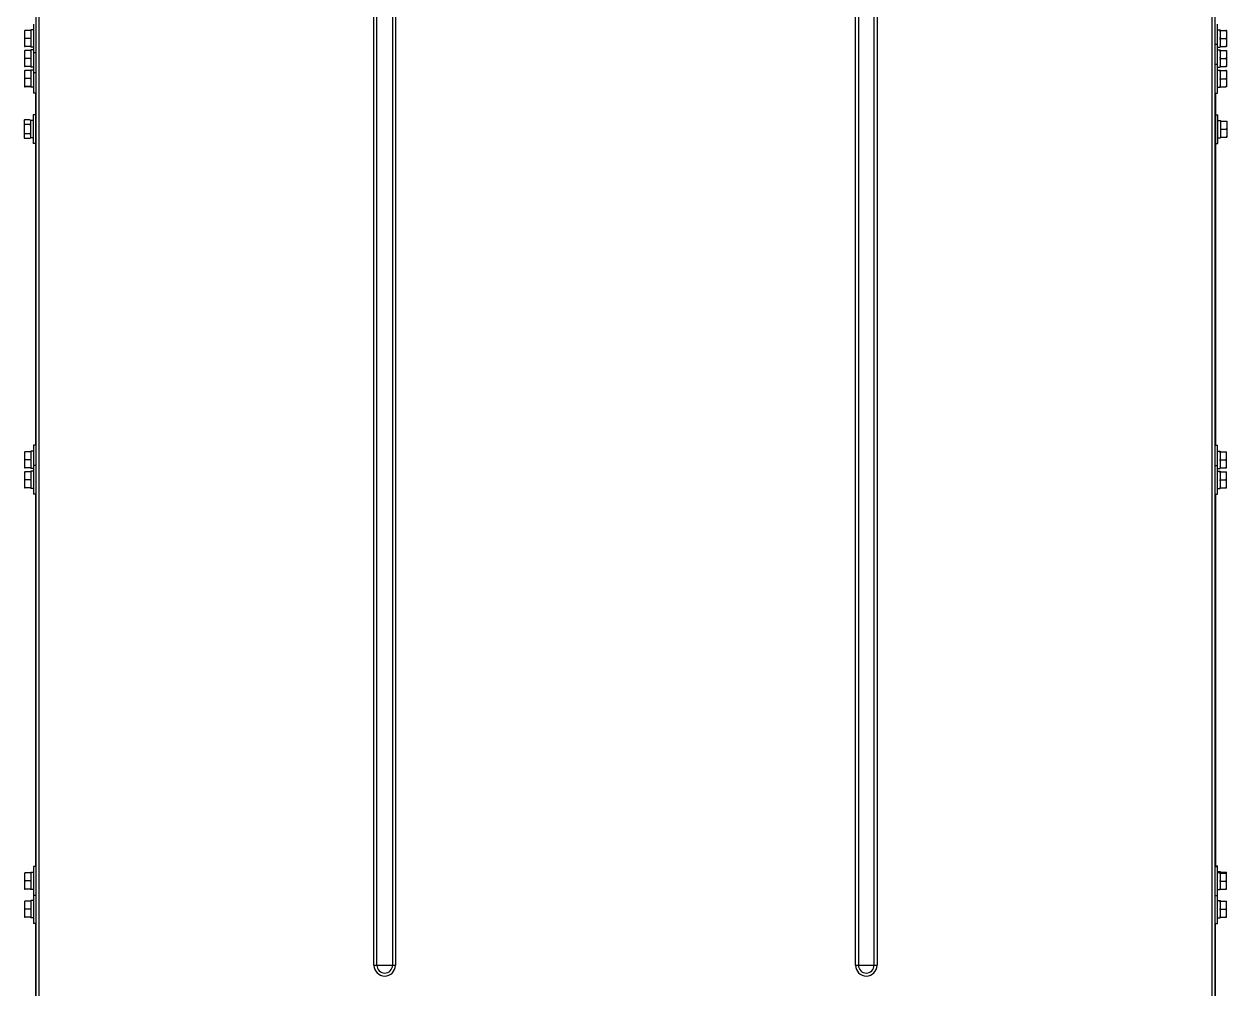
# Model space of a CAD drawing. Header units: millimetres. Extents: x 32496 to 166256, y 3504 to 23939.
# Drawn here: x 92804 to 93554, y 6741 to 7343 of the extents above; entities that cross this region are included whole.
import ezdxf

# ---------------------------------------------------------------- set-up
doc = ezdxf.new("R2010")
doc.units = ezdxf.units.MM
doc.layers.get('0').update_dxf_attribs({"lineweight": 35})
for name, color, linetype in [('2401-01144-S-M6-16HWM_1_0', 7, 'Continuous'), ('4215-19366_1_1_0', 7, 'Continuous'), ('4215-23304_2_1_1_0', 7, 'Continuous')]:
    doc.layers.add(name, color=color, linetype=linetype)

# ---------------------------------------------------------------- blocks, each defined once
blk = doc.blocks.new('gtrytrgtrr')
at = {"layer": '2401-01144-S-M6-16HWM_1_0', "color": 7, "linetype": 'Continuous'}
for p, q in [((61027.66, -73737.77), (61027.66, -73747.81)), ((61031.36, -73737.77), (61027.96, -73737.77)), ((61031.66, -73737.44), (61031.66, -73748.14)), ((61033.26, -73737.44), (61031.66, -73737.44)), ((61033.26, -73733.79), (61033.26, -73751.79)), ((61770.86, -73746.29), (61770.86, -73733.79)), ((61770.86, -73737.44), (61772.46, -73737.44)), ((61772.46, -73737.44), (61772.46, -73748.14)), ((61772.76, -73737.77), (61776.16, -73737.77)), ((61772.76, -73737.82), (61776.16, -73737.82)), ((61776.46, -73737.77), (61776.46, -73747.81)), ((61031.36, -73742.74), (61027.96, -73742.74)), ((61031.36, -73747.77), (61027.96, -73747.77)), ((61031.36, -73747.82), (61027.96, -73747.82)), ((61033.26, -73748.14), (61031.66, -73748.14)), ((61769.26, -73746.29), (61770.86, -73746.29)), ((61770.86, -73758.79), (61770.86, -73746.29)), ((61770.86, -73748.14), (61772.46, -73748.14)), ((61772.76, -73742.84), (61776.16, -73742.84)), ((61772.76, -73747.82), (61776.16, -73747.82)), ((61027.66, -73750.27), (61027.66, -73760.31)), ((61031.36, -73750.27), (61027.96, -73750.27)), ((61031.36, -73755.24), (61027.96, -73755.24)), ((61031.66, -73749.94), (61031.66, -73760.64)), ((61033.26, -73749.94), (61031.66, -73749.94)), ((61033.26, -73751.79), (61033.26, -73764.29)), ((61034.86, -73751.79), (61033.26, -73751.79)), ((61770.86, -73749.94), (61772.46, -73749.94)), ((61772.46, -73749.94), (61772.46, -73760.64)), ((61772.76, -73750.25), (61776.16, -73750.25)), ((61772.76, -73755.21), (61776.16, -73755.21)), ((61776.46, -73750.26), (61776.46, -73760.32)), ((61027.66, -73762.77), (61027.66, -73772.81)), ((61031.36, -73760.27), (61027.96, -73760.27)), ((61031.36, -73760.32), (61027.96, -73760.32)), ((61031.36, -73762.77), (61027.96, -73762.77)), ((61033.26, -73760.64), (61031.66, -73760.64)), ((61031.66, -73762.44), (61031.66, -73773.14)), ((61033.26, -73762.44), (61031.66, -73762.44)), ((61769.26, -73758.79), (61770.86, -73758.79)), ((61770.86, -73776.79), (61770.86, -73758.79)), ((61770.86, -73760.64), (61772.46, -73760.64)), ((61770.86, -73762.44), (61772.46, -73762.44)), ((61772.46, -73762.44), (61772.46, -73773.14)), ((61772.76, -73760.25), (61776.16, -73760.25)), ((61772.76, -73760.33), (61776.16, -73760.33)), ((61772.76, -73762.77), (61776.16, -73762.77)), ((61772.76, -73762.82), (61776.16, -73762.82)), ((61776.46, -73762.77), (61776.46, -73772.81)), ((61031.36, -73767.74), (61027.96, -73767.74)), ((61033.26, -73764.29), (61033.26, -73776.79)), ((61034.86, -73764.29), (61033.26, -73764.29)), ((61772.76, -73767.84), (61776.16, -73767.84)), ((61031.36, -73772.77), (61027.96, -73772.77)), ((61031.36, -73772.82), (61027.96, -73772.82)), ((61033.26, -73773.14), (61031.66, -73773.14)), ((61034.86, -73776.79), (61033.26, -73776.79)), ((61769.26, -73776.79), (61770.86, -73776.79)), ((61770.86, -73773.14), (61772.46, -73773.14)), ((61772.76, -73772.82), (61776.16, -73772.82)), ((61032.96, -73790.29), (61032.96, -73808.29)), ((61034.56, -73790.29), (61032.96, -73790.29)), ((61769.56, -73790.29), (61771.16, -73790.29)), ((61771.16, -73808.29), (61771.16, -73790.29)), ((61027.36, -73793.82), (61027.66, -73793.52)), ((61027.36, -73793.82), (61027.36, -73804.76)), ((61027.66, -73793.52), (61027.66, -73793.52)), ((61031.06, -73793.52), (61027.66, -73793.52)), ((61031.06, -73796.41), (61027.66, -73796.41)), ((61031.36, -73793.82), (61031.06, -73793.52)), ((61031.36, -73793.82), (61031.36, -73804.76)), ((61032.96, -73793.94), (61031.36, -73793.94)), ((61771.16, -73793.94), (61772.76, -73793.94)), ((61772.76, -73793.94), (61772.76, -73804.64)), ((61773.06, -73794.25), (61776.46, -73794.25)), ((61773.06, -73799.21), (61776.46, -73799.21)), ((61776.76, -73794.26), (61776.76, -73804.32)), ((61027.36, -73804.76), (61027.66, -73805.06)), ((61031.06, -73802.18), (61027.66, -73802.18)), ((61031.06, -73805.06), (61027.66, -73805.06)), ((61031.36, -73804.76), (61031.06, -73805.06)), ((61032.96, -73804.64), (61031.36, -73804.64)), ((61034.56, -73808.29), (61032.96, -73808.29)), ((61769.56, -73808.29), (61771.16, -73808.29)), ((61771.16, -73804.64), (61772.76, -73804.64)), ((61773.06, -73804.25), (61776.46, -73804.25)), ((61773.06, -73804.33), (61776.46, -73804.33)), ((61027.66, -74000.27), (61027.66, -74010.31)), ((61031.36, -74000.27), (61027.96, -74000.27)), ((61031.66, -73999.94), (61031.66, -74010.64)), ((61033.26, -73999.94), (61031.66, -73999.94)), ((61033.26, -73996.29), (61033.26, -74008.79)), ((61034.86, -73996.29), (61033.26, -73996.29)), ((61769.26, -73996.29), (61770.86, -73996.29)), ((61770.86, -74008.79), (61770.86, -73996.29)), ((61770.86, -73999.94), (61772.46, -73999.94)), ((61772.46, -73999.94), (61772.46, -74010.64)), ((61772.46, -74000.29), (61776.46, -74000.29)), ((61776.46, -74010.29), (61776.46, -74000.29)), ((61031.36, -74005.24), (61027.96, -74005.24)), ((61031.36, -74010.27), (61027.96, -74010.27)), ((61031.36, -74010.32), (61027.96, -74010.32)), ((61033.26, -74010.64), (61031.66, -74010.64)), ((61033.26, -74008.79), (61033.26, -74026.79)), ((61034.86, -74008.79), (61033.26, -74008.79)), ((61769.26, -74008.79), (61770.86, -74008.79)), ((61770.86, -74026.79), (61770.86, -74008.79)), ((61770.86, -74010.64), (61772.46, -74010.64)), ((61772.46, -74010.29), (61776.46, -74010.29)), ((61772.76, -74005.29), (61776.16, -74005.29)), ((61027.66, -74012.77), (61027.66, -74022.81)), ((61031.36, -74012.77), (61027.96, -74012.77)), ((61031.36, -74017.74), (61027.96, -74017.74)), ((61031.66, -74012.44), (61031.66, -74023.14)), ((61033.26, -74012.44), (61031.66, -74012.44)), ((61770.86, -74012.44), (61772.46, -74012.44)), ((61772.46, -74012.44), (61772.46, -74023.14)), ((61772.46, -74012.79), (61776.46, -74012.79)), ((61772.76, -74017.79), (61776.16, -74017.79)), ((61776.46, -74022.79), (61776.46, -74012.79)), ((61031.36, -74022.77), (61027.96, -74022.77)), ((61031.36, -74022.82), (61027.96, -74022.82)), ((61033.26, -74023.14), (61031.66, -74023.14)), ((61770.86, -74023.14), (61772.46, -74023.14)), ((61772.46, -74022.79), (61776.46, -74022.79)), ((61034.86, -74026.79), (61033.26, -74026.79)), ((61769.26, -74026.79), (61770.86, -74026.79)), ((61027.66, -74262.77), (61027.66, -74272.81)), ((61031.36, -74262.77), (61027.96, -74262.77)), ((61031.66, -74262.44), (61031.66, -74273.14)), ((61033.26, -74262.44), (61031.66, -74262.44)), ((61033.26, -74258.79), (61033.26, -74276.79)), ((61034.86, -74258.79), (61033.26, -74258.79)), ((61769.26, -74258.29), (61770.86, -74258.29)), ((61769.26, -74258.79), (61770.86, -74258.79)), ((61770.86, -74258.79), (61770.86, -74258.29)), ((61770.86, -74276.79), (61770.86, -74258.79)), ((61770.86, -74261.94), (61772.46, -74261.94)), ((61770.86, -74262.44), (61772.46, -74262.44)), ((61772.46, -74261.94), (61772.46, -74262.44)), ((61772.46, -74262.29), (61776.46, -74262.29)), ((61772.46, -74262.44), (61772.46, -74273.14)), ((61772.46, -74262.79), (61776.46, -74262.79)), ((61776.46, -74262.79), (61776.46, -74262.29)), ((61776.46, -74272.79), (61776.46, -74262.79)), ((61031.36, -74267.74), (61027.96, -74267.74)), ((61031.36, -74272.77), (61027.96, -74272.77)), ((61031.36, -74272.82), (61027.96, -74272.82)), ((61772.46, -74272.79), (61776.46, -74272.79)), ((61772.76, -74267.79), (61776.16, -74267.79)), ((61027.66, -74280.27), (61027.66, -74290.31)), ((61031.36, -74280.27), (61027.96, -74280.27)), ((61033.26, -74273.14), (61031.66, -74273.14)), ((61031.66, -74279.94), (61031.66, -74290.64)), ((61033.26, -74279.94), (61031.66, -74279.94)), ((61033.26, -74276.79), (61033.26, -74294.29)), ((61034.86, -74276.79), (61033.26, -74276.79)), ((61769.26, -74276.79), (61770.86, -74276.79)), ((61770.86, -74273.14), (61772.46, -74273.14)), ((61770.86, -74294.29), (61770.86, -74276.79)), ((61770.86, -74279.94), (61772.46, -74279.94)), ((61772.46, -74279.94), (61772.46, -74290.64)), ((61772.46, -74280.29), (61776.46, -74280.29)), ((61776.46, -74290.29), (61776.46, -74280.29)), ((61031.36, -74285.24), (61027.96, -74285.24)), ((61772.76, -74285.29), (61776.16, -74285.29)), ((61031.36, -74290.27), (61027.96, -74290.27)), ((61031.36, -74290.32), (61027.96, -74290.32)), ((61033.26, -74290.64), (61031.66, -74290.64)), ((61034.86, -74294.29), (61033.26, -74294.29)), ((61769.26, -74294.29), (61770.86, -74294.29)), ((61770.86, -74290.64), (61772.46, -74290.64)), ((61772.46, -74290.29), (61776.46, -74290.29))]:
    blk.add_line(p, q, dxfattribs=at)
for centre, start, end in [((61030.12, -73796.09), 140.50262, 140.86813), ((61028.6, -73796.09), 39.13187, 39.49683)]:
    blk.add_arc(centre, 3.56, start, end, dxfattribs=at)
for points, knots in [([(61027.66, -73737.77), (61027.69, -73737.77), (61027.79, -73737.77), (61027.89, -73737.77), (61027.96, -73737.77)], [0, 0, 0, 0, 0.23369, 1, 1, 1, 1]), ([(61027.96, -73737.77), (61027.94, -73737.81), (61027.83, -73738), (61027.73, -73738.19), (61027.66, -73738.33)], [0, 0, 0, 0, 0.250911, 1, 1, 1, 1]), ([(61031.66, -73737.77), (61031.64, -73737.77), (61031.54, -73737.77), (61031.44, -73737.77), (61031.36, -73737.77)], [0, 0, 0, 0, 0.23369, 1, 1, 1, 1]), ([(61031.36, -73737.77), (61031.39, -73737.81), (61031.5, -73738), (61031.59, -73738.19), (61031.66, -73738.33)], [0, 0, 0, 0, 0.25091, 1, 1, 1, 1]), ([(61772.46, -73737.77), (61772.49, -73737.77), (61772.59, -73737.77), (61772.69, -73737.77), (61772.76, -73737.77)], [0, 0, 0, 0, 0.23369, 1, 1, 1, 1]), ([(61772.76, -73737.82), (61772.74, -73737.82), (61772.64, -73737.81), (61772.54, -73737.81), (61772.46, -73737.81)], [0, 0, 0, 0, 0.265512, 1, 1, 1, 1]), ([(61772.46, -73738.39), (61772.48, -73738.34), (61772.58, -73738.15), (61772.68, -73737.96), (61772.76, -73737.82)], [0, 0, 0, 0, 0.24919, 1, 1, 1, 1]), ([(61776.46, -73737.77), (61776.44, -73737.77), (61776.34, -73737.77), (61776.24, -73737.77), (61776.16, -73737.77)], [0, 0, 0, 0, 0.23369, 1, 1, 1, 1]), ([(61776.16, -73737.82), (61776.19, -73737.82), (61776.29, -73737.81), (61776.39, -73737.81), (61776.46, -73737.81)], [0, 0, 0, 0, 0.265514, 1, 1, 1, 1]), ([(61776.46, -73738.39), (61776.44, -73738.34), (61776.35, -73738.15), (61776.24, -73737.96), (61776.16, -73737.82)], [0, 0, 0, 0, 0.24919, 1, 1, 1, 1]), ([(61027.66, -73742.17), (61027.68, -73742.22), (61027.78, -73742.41), (61027.88, -73742.6), (61027.96, -73742.74)], [0, 0, 0, 0, 0.249123, 1, 1, 1, 1]), ([(61027.96, -73742.74), (61027.94, -73742.79), (61027.83, -73742.98), (61027.73, -73743.17), (61027.66, -73743.31)], [0, 0, 0, 0, 0.250845, 1, 1, 1, 1]), ([(61027.66, -73747.19), (61027.68, -73747.24), (61027.78, -73747.43), (61027.88, -73747.62), (61027.96, -73747.77)], [0, 0, 0, 0, 0.24919, 1, 1, 1, 1]), ([(61027.96, -73747.77), (61027.94, -73747.77), (61027.84, -73747.77), (61027.74, -73747.77), (61027.66, -73747.77)], [0, 0, 0, 0, 0.265514, 1, 1, 1, 1]), ([(61027.66, -73747.81), (61027.69, -73747.81), (61027.79, -73747.81), (61027.89, -73747.82), (61027.96, -73747.82)], [0, 0, 0, 0, 0.23369, 1, 1, 1, 1]), ([(61031.66, -73742.17), (61031.64, -73742.22), (61031.55, -73742.41), (61031.44, -73742.6), (61031.36, -73742.74)], [0, 0, 0, 0, 0.249123, 1, 1, 1, 1]), ([(61031.36, -73742.74), (61031.39, -73742.79), (61031.5, -73742.98), (61031.59, -73743.17), (61031.66, -73743.31)], [0, 0, 0, 0, 0.250844, 1, 1, 1, 1]), ([(61031.66, -73747.19), (61031.64, -73747.24), (61031.55, -73747.43), (61031.44, -73747.62), (61031.36, -73747.77)], [0, 0, 0, 0, 0.24919, 1, 1, 1, 1]), ([(61031.36, -73747.77), (61031.39, -73747.77), (61031.49, -73747.77), (61031.59, -73747.77), (61031.66, -73747.77)], [0, 0, 0, 0, 0.265512, 1, 1, 1, 1]), ([(61031.66, -73747.81), (61031.64, -73747.81), (61031.54, -73747.81), (61031.44, -73747.82), (61031.36, -73747.82)], [0, 0, 0, 0, 0.23369, 1, 1, 1, 1]), ([(61772.76, -73742.84), (61772.74, -73742.8), (61772.63, -73742.61), (61772.53, -73742.41), (61772.46, -73742.27)], [0, 0, 0, 0, 0.250844, 1, 1, 1, 1]), ([(61772.46, -73743.41), (61772.48, -73743.36), (61772.58, -73743.17), (61772.68, -73742.98), (61772.76, -73742.84)], [0, 0, 0, 0, 0.249123, 1, 1, 1, 1]), ([(61772.76, -73747.82), (61772.74, -73747.77), (61772.63, -73747.58), (61772.53, -73747.39), (61772.46, -73747.25)], [0, 0, 0, 0, 0.25091, 1, 1, 1, 1]), ([(61772.46, -73747.81), (61772.49, -73747.81), (61772.59, -73747.81), (61772.69, -73747.82), (61772.76, -73747.82)], [0, 0, 0, 0, 0.23369, 1, 1, 1, 1]), ([(61776.16, -73742.84), (61776.19, -73742.8), (61776.3, -73742.61), (61776.39, -73742.41), (61776.46, -73742.27)], [0, 0, 0, 0, 0.250845, 1, 1, 1, 1]), ([(61776.46, -73743.41), (61776.44, -73743.36), (61776.35, -73743.17), (61776.24, -73742.98), (61776.16, -73742.84)], [0, 0, 0, 0, 0.249123, 1, 1, 1, 1]), ([(61776.16, -73747.82), (61776.19, -73747.77), (61776.3, -73747.58), (61776.39, -73747.39), (61776.46, -73747.25)], [0, 0, 0, 0, 0.250911, 1, 1, 1, 1]), ([(61776.46, -73747.81), (61776.44, -73747.81), (61776.34, -73747.81), (61776.24, -73747.82), (61776.16, -73747.82)], [0, 0, 0, 0, 0.23369, 1, 1, 1, 1]), ([(61027.66, -73750.27), (61027.69, -73750.27), (61027.79, -73750.27), (61027.89, -73750.27), (61027.96, -73750.27)], [0, 0, 0, 0, 0.23369, 1, 1, 1, 1]), ([(61027.96, -73750.27), (61027.94, -73750.31), (61027.83, -73750.5), (61027.73, -73750.69), (61027.66, -73750.83)], [0, 0, 0, 0, 0.250911, 1, 1, 1, 1]), ([(61027.66, -73754.67), (61027.68, -73754.72), (61027.78, -73754.91), (61027.88, -73755.1), (61027.96, -73755.24)], [0, 0, 0, 0, 0.249123, 1, 1, 1, 1]), ([(61027.96, -73755.24), (61027.94, -73755.29), (61027.83, -73755.48), (61027.73, -73755.67), (61027.66, -73755.81)], [0, 0, 0, 0, 0.250845, 1, 1, 1, 1]), ([(61031.66, -73750.27), (61031.64, -73750.27), (61031.54, -73750.27), (61031.44, -73750.27), (61031.36, -73750.27)], [0, 0, 0, 0, 0.23369, 1, 1, 1, 1]), ([(61031.36, -73750.27), (61031.39, -73750.31), (61031.5, -73750.5), (61031.59, -73750.69), (61031.66, -73750.83)], [0, 0, 0, 0, 0.25091, 1, 1, 1, 1]), ([(61031.66, -73754.67), (61031.64, -73754.72), (61031.55, -73754.91), (61031.44, -73755.1), (61031.36, -73755.24)], [0, 0, 0, 0, 0.249123, 1, 1, 1, 1]), ([(61031.36, -73755.24), (61031.39, -73755.29), (61031.5, -73755.48), (61031.59, -73755.67), (61031.66, -73755.81)], [0, 0, 0, 0, 0.250844, 1, 1, 1, 1]), ([(61772.76, -73750.25), (61772.74, -73750.25), (61772.64, -73750.25), (61772.54, -73750.26), (61772.46, -73750.26)], [0, 0, 0, 0, 0.265501, 1, 1, 1, 1]), ([(61772.46, -73750.82), (61772.48, -73750.77), (61772.58, -73750.58), (61772.68, -73750.39), (61772.76, -73750.25)], [0, 0, 0, 0, 0.249101, 1, 1, 1, 1]), ([(61772.76, -73755.21), (61772.74, -73755.16), (61772.63, -73754.98), (61772.53, -73754.79), (61772.46, -73754.64)], [0, 0, 0, 0, 0.250932, 1, 1, 1, 1]), ([(61772.46, -73755.78), (61772.48, -73755.73), (61772.58, -73755.54), (61772.68, -73755.35), (61772.76, -73755.21)], [0, 0, 0, 0, 0.249211, 1, 1, 1, 1]), ([(61776.16, -73750.25), (61776.19, -73750.25), (61776.29, -73750.25), (61776.39, -73750.26), (61776.46, -73750.26)], [0, 0, 0, 0, 0.265502, 1, 1, 1, 1]), ([(61776.46, -73750.82), (61776.44, -73750.77), (61776.35, -73750.58), (61776.24, -73750.39), (61776.16, -73750.25)], [0, 0, 0, 0, 0.249101, 1, 1, 1, 1]), ([(61776.16, -73755.21), (61776.19, -73755.16), (61776.3, -73754.98), (61776.39, -73754.79), (61776.46, -73754.64)], [0, 0, 0, 0, 0.250932, 1, 1, 1, 1]), ([(61776.46, -73755.78), (61776.44, -73755.73), (61776.35, -73755.54), (61776.24, -73755.35), (61776.16, -73755.21)], [0, 0, 0, 0, 0.249211, 1, 1, 1, 1]), ([(61027.66, -73759.69), (61027.68, -73759.74), (61027.78, -73759.93), (61027.88, -73760.12), (61027.96, -73760.27)], [0, 0, 0, 0, 0.24919, 1, 1, 1, 1]), ([(61027.96, -73760.27), (61027.94, -73760.27), (61027.84, -73760.27), (61027.74, -73760.27), (61027.66, -73760.27)], [0, 0, 0, 0, 0.265514, 1, 1, 1, 1]), ([(61027.66, -73760.31), (61027.69, -73760.31), (61027.79, -73760.31), (61027.89, -73760.32), (61027.96, -73760.32)], [0, 0, 0, 0, 0.23369, 1, 1, 1, 1]), ([(61027.66, -73762.77), (61027.69, -73762.77), (61027.79, -73762.77), (61027.89, -73762.77), (61027.96, -73762.77)], [0, 0, 0, 0, 0.23369, 1, 1, 1, 1]), ([(61027.96, -73762.77), (61027.94, -73762.81), (61027.83, -73763), (61027.73, -73763.19), (61027.66, -73763.33)], [0, 0, 0, 0, 0.250911, 1, 1, 1, 1]), ([(61031.66, -73759.69), (61031.64, -73759.74), (61031.55, -73759.93), (61031.44, -73760.12), (61031.36, -73760.27)], [0, 0, 0, 0, 0.24919, 1, 1, 1, 1]), ([(61031.36, -73760.27), (61031.39, -73760.27), (61031.49, -73760.27), (61031.59, -73760.27), (61031.66, -73760.27)], [0, 0, 0, 0, 0.265512, 1, 1, 1, 1]), ([(61031.66, -73760.31), (61031.64, -73760.31), (61031.54, -73760.31), (61031.44, -73760.32), (61031.36, -73760.32)], [0, 0, 0, 0, 0.23369, 1, 1, 1, 1]), ([(61031.66, -73762.77), (61031.64, -73762.77), (61031.54, -73762.77), (61031.44, -73762.77), (61031.36, -73762.77)], [0, 0, 0, 0, 0.23369, 1, 1, 1, 1]), ([(61031.36, -73762.77), (61031.39, -73762.81), (61031.5, -73763), (61031.59, -73763.19), (61031.66, -73763.33)], [0, 0, 0, 0, 0.25091, 1, 1, 1, 1]), ([(61772.76, -73760.25), (61772.74, -73760.2), (61772.63, -73760.01), (61772.53, -73759.82), (61772.46, -73759.67)], [0, 0, 0, 0, 0.250824, 1, 1, 1, 1]), ([(61772.46, -73760.26), (61772.49, -73760.26), (61772.59, -73760.25), (61772.69, -73760.25), (61772.76, -73760.25)], [0, 0, 0, 0, 0.233702, 1, 1, 1, 1]), ([(61772.76, -73760.33), (61772.74, -73760.33), (61772.64, -73760.33), (61772.54, -73760.33), (61772.46, -73760.32)], [0, 0, 0, 0, 0.265501, 1, 1, 1, 1]), ([(61772.46, -73762.77), (61772.49, -73762.77), (61772.59, -73762.77), (61772.69, -73762.77), (61772.76, -73762.77)], [0, 0, 0, 0, 0.23369, 1, 1, 1, 1]), ([(61772.76, -73762.82), (61772.74, -73762.82), (61772.64, -73762.81), (61772.54, -73762.81), (61772.46, -73762.81)], [0, 0, 0, 0, 0.265512, 1, 1, 1, 1]), ([(61772.46, -73763.39), (61772.48, -73763.34), (61772.58, -73763.15), (61772.68, -73762.96), (61772.76, -73762.82)], [0, 0, 0, 0, 0.24919, 1, 1, 1, 1]), ([(61776.16, -73760.25), (61776.19, -73760.2), (61776.3, -73760.01), (61776.39, -73759.82), (61776.46, -73759.67)], [0, 0, 0, 0, 0.250825, 1, 1, 1, 1]), ([(61776.46, -73760.26), (61776.44, -73760.26), (61776.34, -73760.25), (61776.24, -73760.25), (61776.16, -73760.25)], [0, 0, 0, 0, 0.233703, 1, 1, 1, 1]), ([(61776.16, -73760.33), (61776.19, -73760.33), (61776.29, -73760.33), (61776.39, -73760.33), (61776.46, -73760.32)], [0, 0, 0, 0, 0.265502, 1, 1, 1, 1]), ([(61776.46, -73762.77), (61776.44, -73762.77), (61776.34, -73762.77), (61776.24, -73762.77), (61776.16, -73762.77)], [0, 0, 0, 0, 0.23369, 1, 1, 1, 1]), ([(61776.16, -73762.82), (61776.19, -73762.82), (61776.29, -73762.81), (61776.39, -73762.81), (61776.46, -73762.81)], [0, 0, 0, 0, 0.265514, 1, 1, 1, 1]), ([(61776.46, -73763.39), (61776.44, -73763.34), (61776.35, -73763.15), (61776.24, -73762.96), (61776.16, -73762.82)], [0, 0, 0, 0, 0.24919, 1, 1, 1, 1]), ([(61027.66, -73767.17), (61027.68, -73767.22), (61027.78, -73767.41), (61027.88, -73767.6), (61027.96, -73767.74)], [0, 0, 0, 0, 0.249123, 1, 1, 1, 1]), ([(61027.96, -73767.74), (61027.94, -73767.79), (61027.83, -73767.98), (61027.73, -73768.17), (61027.66, -73768.31)], [0, 0, 0, 0, 0.250845, 1, 1, 1, 1]), ([(61031.66, -73767.17), (61031.64, -73767.22), (61031.55, -73767.41), (61031.44, -73767.6), (61031.36, -73767.74)], [0, 0, 0, 0, 0.249123, 1, 1, 1, 1]), ([(61031.36, -73767.74), (61031.39, -73767.79), (61031.5, -73767.98), (61031.59, -73768.17), (61031.66, -73768.31)], [0, 0, 0, 0, 0.250844, 1, 1, 1, 1]), ([(61772.76, -73767.84), (61772.74, -73767.8), (61772.63, -73767.61), (61772.53, -73767.41), (61772.46, -73767.27)], [0, 0, 0, 0, 0.250844, 1, 1, 1, 1]), ([(61772.46, -73768.41), (61772.48, -73768.36), (61772.58, -73768.17), (61772.68, -73767.98), (61772.76, -73767.84)], [0, 0, 0, 0, 0.249123, 1, 1, 1, 1]), ([(61776.16, -73767.84), (61776.19, -73767.8), (61776.3, -73767.61), (61776.39, -73767.41), (61776.46, -73767.27)], [0, 0, 0, 0, 0.250845, 1, 1, 1, 1]), ([(61776.46, -73768.41), (61776.44, -73768.36), (61776.35, -73768.17), (61776.24, -73767.98), (61776.16, -73767.84)], [0, 0, 0, 0, 0.249123, 1, 1, 1, 1]), ([(61027.66, -73772.19), (61027.68, -73772.24), (61027.78, -73772.43), (61027.88, -73772.62), (61027.96, -73772.77)], [0, 0, 0, 0, 0.24919, 1, 1, 1, 1]), ([(61027.96, -73772.77), (61027.94, -73772.77), (61027.84, -73772.77), (61027.74, -73772.77), (61027.66, -73772.77)], [0, 0, 0, 0, 0.265514, 1, 1, 1, 1]), ([(61027.66, -73772.81), (61027.69, -73772.81), (61027.79, -73772.81), (61027.89, -73772.82), (61027.96, -73772.82)], [0, 0, 0, 0, 0.23369, 1, 1, 1, 1]), ([(61031.66, -73772.19), (61031.64, -73772.24), (61031.55, -73772.43), (61031.44, -73772.62), (61031.36, -73772.77)], [0, 0, 0, 0, 0.24919, 1, 1, 1, 1]), ([(61031.36, -73772.77), (61031.39, -73772.77), (61031.49, -73772.77), (61031.59, -73772.77), (61031.66, -73772.77)], [0, 0, 0, 0, 0.265512, 1, 1, 1, 1]), ([(61031.66, -73772.81), (61031.64, -73772.81), (61031.54, -73772.81), (61031.44, -73772.82), (61031.36, -73772.82)], [0, 0, 0, 0, 0.23369, 1, 1, 1, 1]), ([(61772.76, -73772.82), (61772.74, -73772.77), (61772.63, -73772.58), (61772.53, -73772.39), (61772.46, -73772.25)], [0, 0, 0, 0, 0.25091, 1, 1, 1, 1]), ([(61772.46, -73772.81), (61772.49, -73772.81), (61772.59, -73772.81), (61772.69, -73772.82), (61772.76, -73772.82)], [0, 0, 0, 0, 0.23369, 1, 1, 1, 1]), ([(61776.16, -73772.82), (61776.19, -73772.77), (61776.3, -73772.58), (61776.39, -73772.39), (61776.46, -73772.25)], [0, 0, 0, 0, 0.250911, 1, 1, 1, 1]), ([(61776.46, -73772.81), (61776.44, -73772.81), (61776.34, -73772.81), (61776.24, -73772.82), (61776.16, -73772.82)], [0, 0, 0, 0, 0.23369, 1, 1, 1, 1]), ([(61027.36, -73796.08), (61027.39, -73796.1), (61027.48, -73796.22), (61027.58, -73796.33), (61027.66, -73796.41)], [0, 0, 0, 0, 0.24456, 1, 1, 1, 1]), ([(61027.66, -73793.52), (61027.64, -73793.54), (61027.54, -73793.64), (61027.44, -73793.75), (61027.38, -73793.83)], [0, 0, 0, 0, 0.255039, 1, 1, 1, 1]), ([(61031.06, -73793.52), (61031.09, -73793.54), (61031.19, -73793.64), (61031.28, -73793.75), (61031.35, -73793.83)], [0, 0, 0, 0, 0.255039, 1, 1, 1, 1]), ([(61031.36, -73796.08), (61031.34, -73796.1), (61031.24, -73796.22), (61031.14, -73796.33), (61031.06, -73796.41)], [0, 0, 0, 0, 0.24456, 1, 1, 1, 1]), ([(61773.06, -73794.25), (61773.04, -73794.25), (61772.94, -73794.25), (61772.84, -73794.26), (61772.76, -73794.26)], [0, 0, 0, 0, 0.265501, 1, 1, 1, 1]), ([(61772.76, -73794.82), (61772.78, -73794.77), (61772.88, -73794.58), (61772.98, -73794.39), (61773.06, -73794.25)], [0, 0, 0, 0, 0.249101, 1, 1, 1, 1]), ([(61773.06, -73799.21), (61773.04, -73799.16), (61772.93, -73798.98), (61772.83, -73798.79), (61772.76, -73798.64)], [0, 0, 0, 0, 0.250932, 1, 1, 1, 1]), ([(61772.76, -73799.78), (61772.78, -73799.73), (61772.88, -73799.54), (61772.98, -73799.35), (61773.06, -73799.21)], [0, 0, 0, 0, 0.249211, 1, 1, 1, 1]), ([(61776.46, -73794.25), (61776.49, -73794.25), (61776.59, -73794.25), (61776.69, -73794.26), (61776.76, -73794.26)], [0, 0, 0, 0, 0.265502, 1, 1, 1, 1]), ([(61776.76, -73794.82), (61776.74, -73794.77), (61776.65, -73794.58), (61776.54, -73794.39), (61776.46, -73794.25)], [0, 0, 0, 0, 0.249101, 1, 1, 1, 1]), ([(61776.46, -73799.21), (61776.49, -73799.16), (61776.6, -73798.98), (61776.69, -73798.79), (61776.76, -73798.64)], [0, 0, 0, 0, 0.250932, 1, 1, 1, 1]), ([(61776.76, -73799.78), (61776.74, -73799.73), (61776.65, -73799.54), (61776.54, -73799.35), (61776.46, -73799.21)], [0, 0, 0, 0, 0.249211, 1, 1, 1, 1]), ([(61027.66, -73802.18), (61027.64, -73802.21), (61027.53, -73802.31), (61027.43, -73802.42), (61027.36, -73802.51)], [0, 0, 0, 0, 0.255355, 1, 1, 1, 1]), ([(61027.36, -73804.73), (61027.39, -73804.76), (61027.48, -73804.88), (61027.58, -73804.99), (61027.66, -73805.06)], [0, 0, 0, 0, 0.244562, 1, 1, 1, 1]), ([(61031.06, -73802.18), (61031.09, -73802.21), (61031.19, -73802.31), (61031.29, -73802.42), (61031.36, -73802.51)], [0, 0, 0, 0, 0.255354, 1, 1, 1, 1]), ([(61031.36, -73804.73), (61031.34, -73804.76), (61031.24, -73804.88), (61031.14, -73804.99), (61031.06, -73805.06)], [0, 0, 0, 0, 0.244562, 1, 1, 1, 1]), ([(61773.06, -73804.25), (61773.04, -73804.2), (61772.93, -73804.01), (61772.83, -73803.82), (61772.76, -73803.67)], [0, 0, 0, 0, 0.250824, 1, 1, 1, 1]), ([(61772.76, -73804.26), (61772.79, -73804.26), (61772.89, -73804.25), (61772.99, -73804.25), (61773.06, -73804.25)], [0, 0, 0, 0, 0.233702, 1, 1, 1, 1]), ([(61773.06, -73804.33), (61773.04, -73804.33), (61772.94, -73804.33), (61772.84, -73804.33), (61772.76, -73804.32)], [0, 0, 0, 0, 0.265501, 1, 1, 1, 1]), ([(61776.46, -73804.25), (61776.49, -73804.2), (61776.6, -73804.01), (61776.69, -73803.82), (61776.76, -73803.67)], [0, 0, 0, 0, 0.250825, 1, 1, 1, 1]), ([(61776.76, -73804.26), (61776.74, -73804.26), (61776.64, -73804.25), (61776.54, -73804.25), (61776.46, -73804.25)], [0, 0, 0, 0, 0.233703, 1, 1, 1, 1]), ([(61776.46, -73804.33), (61776.49, -73804.33), (61776.59, -73804.33), (61776.69, -73804.33), (61776.76, -73804.32)], [0, 0, 0, 0, 0.265502, 1, 1, 1, 1]), ([(61027.66, -74000.27), (61027.69, -74000.27), (61027.79, -74000.27), (61027.89, -74000.27), (61027.96, -74000.27)], [0, 0, 0, 0, 0.23369, 1, 1, 1, 1]), ([(61027.96, -74000.27), (61027.94, -74000.31), (61027.83, -74000.5), (61027.73, -74000.69), (61027.66, -74000.83)], [0, 0, 0, 0, 0.250911, 1, 1, 1, 1]), ([(61031.66, -74000.27), (61031.64, -74000.27), (61031.54, -74000.27), (61031.44, -74000.27), (61031.36, -74000.27)], [0, 0, 0, 0, 0.23369, 1, 1, 1, 1]), ([(61031.36, -74000.27), (61031.39, -74000.31), (61031.5, -74000.5), (61031.59, -74000.69), (61031.66, -74000.83)], [0, 0, 0, 0, 0.25091, 1, 1, 1, 1]), ([(61772.46, -74000.86), (61772.48, -74000.81), (61772.58, -74000.62), (61772.68, -74000.43), (61772.76, -74000.29)], [0, 0, 0, 0, 0.249157, 1, 1, 1, 1]), ([(61776.46, -74000.86), (61776.44, -74000.81), (61776.35, -74000.62), (61776.24, -74000.43), (61776.16, -74000.29)], [0, 0, 0, 0, 0.249157, 1, 1, 1, 1]), ([(61027.66, -74004.67), (61027.68, -74004.72), (61027.78, -74004.91), (61027.88, -74005.1), (61027.96, -74005.24)], [0, 0, 0, 0, 0.249123, 1, 1, 1, 1]), ([(61027.96, -74005.24), (61027.94, -74005.29), (61027.83, -74005.48), (61027.73, -74005.67), (61027.66, -74005.81)], [0, 0, 0, 0, 0.250845, 1, 1, 1, 1]), ([(61027.66, -74009.69), (61027.68, -74009.74), (61027.78, -74009.93), (61027.88, -74010.12), (61027.96, -74010.27)], [0, 0, 0, 0, 0.24919, 1, 1, 1, 1]), ([(61027.96, -74010.27), (61027.94, -74010.27), (61027.84, -74010.27), (61027.74, -74010.27), (61027.66, -74010.27)], [0, 0, 0, 0, 0.265514, 1, 1, 1, 1]), ([(61027.66, -74010.31), (61027.69, -74010.31), (61027.79, -74010.31), (61027.89, -74010.32), (61027.96, -74010.32)], [0, 0, 0, 0, 0.23369, 1, 1, 1, 1]), ([(61031.66, -74004.67), (61031.64, -74004.72), (61031.55, -74004.91), (61031.44, -74005.1), (61031.36, -74005.24)], [0, 0, 0, 0, 0.249123, 1, 1, 1, 1]), ([(61031.36, -74005.24), (61031.39, -74005.29), (61031.5, -74005.48), (61031.59, -74005.67), (61031.66, -74005.81)], [0, 0, 0, 0, 0.250844, 1, 1, 1, 1]), ([(61031.66, -74009.69), (61031.64, -74009.74), (61031.55, -74009.93), (61031.44, -74010.12), (61031.36, -74010.27)], [0, 0, 0, 0, 0.24919, 1, 1, 1, 1]), ([(61031.36, -74010.27), (61031.39, -74010.27), (61031.49, -74010.27), (61031.59, -74010.27), (61031.66, -74010.27)], [0, 0, 0, 0, 0.265512, 1, 1, 1, 1]), ([(61031.66, -74010.31), (61031.64, -74010.31), (61031.54, -74010.31), (61031.44, -74010.32), (61031.36, -74010.32)], [0, 0, 0, 0, 0.23369, 1, 1, 1, 1]), ([(61772.76, -74005.29), (61772.74, -74005.24), (61772.63, -74005.06), (61772.53, -74004.87), (61772.46, -74004.72)], [0, 0, 0, 0, 0.250877, 1, 1, 1, 1]), ([(61772.46, -74005.86), (61772.48, -74005.81), (61772.58, -74005.62), (61772.68, -74005.43), (61772.76, -74005.29)], [0, 0, 0, 0, 0.249157, 1, 1, 1, 1]), ([(61772.76, -74010.29), (61772.74, -74010.24), (61772.63, -74010.06), (61772.53, -74009.87), (61772.46, -74009.72)], [0, 0, 0, 0, 0.250877, 1, 1, 1, 1]), ([(61776.16, -74005.29), (61776.19, -74005.24), (61776.3, -74005.06), (61776.39, -74004.87), (61776.46, -74004.72)], [0, 0, 0, 0, 0.250877, 1, 1, 1, 1]), ([(61776.46, -74005.86), (61776.44, -74005.81), (61776.35, -74005.62), (61776.24, -74005.43), (61776.16, -74005.29)], [0, 0, 0, 0, 0.249157, 1, 1, 1, 1]), ([(61776.16, -74010.29), (61776.19, -74010.24), (61776.3, -74010.06), (61776.39, -74009.87), (61776.46, -74009.72)], [0, 0, 0, 0, 0.250877, 1, 1, 1, 1]), ([(61027.66, -74012.77), (61027.69, -74012.77), (61027.79, -74012.77), (61027.89, -74012.77), (61027.96, -74012.77)], [0, 0, 0, 0, 0.23369, 1, 1, 1, 1]), ([(61027.96, -74012.77), (61027.94, -74012.81), (61027.83, -74013), (61027.73, -74013.19), (61027.66, -74013.33)], [0, 0, 0, 0, 0.250911, 1, 1, 1, 1]), ([(61027.66, -74017.17), (61027.68, -74017.22), (61027.78, -74017.41), (61027.88, -74017.6), (61027.96, -74017.74)], [0, 0, 0, 0, 0.249123, 1, 1, 1, 1]), ([(61027.96, -74017.74), (61027.94, -74017.79), (61027.83, -74017.98), (61027.73, -74018.17), (61027.66, -74018.31)], [0, 0, 0, 0, 0.250845, 1, 1, 1, 1]), ([(61031.66, -74012.77), (61031.64, -74012.77), (61031.54, -74012.77), (61031.44, -74012.77), (61031.36, -74012.77)], [0, 0, 0, 0, 0.23369, 1, 1, 1, 1]), ([(61031.36, -74012.77), (61031.39, -74012.81), (61031.5, -74013), (61031.59, -74013.19), (61031.66, -74013.33)], [0, 0, 0, 0, 0.25091, 1, 1, 1, 1]), ([(61031.66, -74017.17), (61031.64, -74017.22), (61031.55, -74017.41), (61031.44, -74017.6), (61031.36, -74017.74)], [0, 0, 0, 0, 0.249123, 1, 1, 1, 1]), ([(61031.36, -74017.74), (61031.39, -74017.79), (61031.5, -74017.98), (61031.59, -74018.17), (61031.66, -74018.31)], [0, 0, 0, 0, 0.250844, 1, 1, 1, 1]), ([(61772.46, -74013.36), (61772.48, -74013.31), (61772.58, -74013.12), (61772.68, -74012.93), (61772.76, -74012.79)], [0, 0, 0, 0, 0.249157, 1, 1, 1, 1]), ([(61772.76, -74017.79), (61772.74, -74017.74), (61772.63, -74017.56), (61772.53, -74017.37), (61772.46, -74017.22)], [0, 0, 0, 0, 0.250877, 1, 1, 1, 1]), ([(61772.46, -74018.36), (61772.48, -74018.31), (61772.58, -74018.12), (61772.68, -74017.93), (61772.76, -74017.79)], [0, 0, 0, 0, 0.249157, 1, 1, 1, 1]), ([(61776.46, -74013.36), (61776.44, -74013.31), (61776.35, -74013.12), (61776.24, -74012.93), (61776.16, -74012.79)], [0, 0, 0, 0, 0.249157, 1, 1, 1, 1]), ([(61776.16, -74017.79), (61776.19, -74017.74), (61776.3, -74017.56), (61776.39, -74017.37), (61776.46, -74017.22)], [0, 0, 0, 0, 0.250877, 1, 1, 1, 1]), ([(61776.46, -74018.36), (61776.44, -74018.31), (61776.35, -74018.12), (61776.24, -74017.93), (61776.16, -74017.79)], [0, 0, 0, 0, 0.249157, 1, 1, 1, 1]), ([(61027.66, -74022.19), (61027.68, -74022.24), (61027.78, -74022.43), (61027.88, -74022.62), (61027.96, -74022.77)], [0, 0, 0, 0, 0.24919, 1, 1, 1, 1]), ([(61027.96, -74022.77), (61027.94, -74022.77), (61027.84, -74022.77), (61027.74, -74022.77), (61027.66, -74022.77)], [0, 0, 0, 0, 0.265514, 1, 1, 1, 1]), ([(61027.66, -74022.81), (61027.69, -74022.81), (61027.79, -74022.81), (61027.89, -74022.82), (61027.96, -74022.82)], [0, 0, 0, 0, 0.23369, 1, 1, 1, 1]), ([(61031.66, -74022.19), (61031.64, -74022.24), (61031.55, -74022.43), (61031.44, -74022.62), (61031.36, -74022.77)], [0, 0, 0, 0, 0.24919, 1, 1, 1, 1]), ([(61031.36, -74022.77), (61031.39, -74022.77), (61031.49, -74022.77), (61031.59, -74022.77), (61031.66, -74022.77)], [0, 0, 0, 0, 0.265512, 1, 1, 1, 1]), ([(61031.66, -74022.81), (61031.64, -74022.81), (61031.54, -74022.81), (61031.44, -74022.82), (61031.36, -74022.82)], [0, 0, 0, 0, 0.23369, 1, 1, 1, 1]), ([(61772.76, -74022.79), (61772.74, -74022.74), (61772.63, -74022.56), (61772.53, -74022.37), (61772.46, -74022.22)], [0, 0, 0, 0, 0.250877, 1, 1, 1, 1]), ([(61776.16, -74022.79), (61776.19, -74022.74), (61776.3, -74022.56), (61776.39, -74022.37), (61776.46, -74022.22)], [0, 0, 0, 0, 0.250877, 1, 1, 1, 1]), ([(61027.66, -74262.77), (61027.69, -74262.77), (61027.79, -74262.77), (61027.89, -74262.77), (61027.96, -74262.77)], [0, 0, 0, 0, 0.23369, 1, 1, 1, 1]), ([(61027.96, -74262.77), (61027.94, -74262.81), (61027.83, -74263), (61027.73, -74263.19), (61027.66, -74263.33)], [0, 0, 0, 0, 0.250911, 1, 1, 1, 1]), ([(61031.66, -74262.77), (61031.64, -74262.77), (61031.54, -74262.77), (61031.44, -74262.77), (61031.36, -74262.77)], [0, 0, 0, 0, 0.23369, 1, 1, 1, 1]), ([(61031.36, -74262.77), (61031.39, -74262.81), (61031.5, -74263), (61031.59, -74263.19), (61031.66, -74263.33)], [0, 0, 0, 0, 0.25091, 1, 1, 1, 1]), ([(61772.46, -74263.36), (61772.48, -74263.31), (61772.58, -74263.12), (61772.68, -74262.93), (61772.76, -74262.79)], [0, 0, 0, 0, 0.249157, 1, 1, 1, 1]), ([(61772.5, -74262.79), (61772.52, -74262.75), (61772.6, -74262.58), (61772.69, -74262.41), (61772.76, -74262.29)], [0, 0, 0, 0, 0.249269, 1, 1, 1, 1]), ([(61776.43, -74262.79), (61776.41, -74262.75), (61776.32, -74262.58), (61776.23, -74262.41), (61776.16, -74262.29)], [0, 0, 0, 0, 0.249268, 1, 1, 1, 1]), ([(61776.46, -74263.36), (61776.44, -74263.31), (61776.35, -74263.12), (61776.24, -74262.93), (61776.16, -74262.79)], [0, 0, 0, 0, 0.249157, 1, 1, 1, 1]), ([(61027.66, -74267.17), (61027.68, -74267.22), (61027.78, -74267.41), (61027.88, -74267.6), (61027.96, -74267.74)], [0, 0, 0, 0, 0.249123, 1, 1, 1, 1]), ([(61027.96, -74267.74), (61027.94, -74267.79), (61027.83, -74267.98), (61027.73, -74268.17), (61027.66, -74268.31)], [0, 0, 0, 0, 0.250845, 1, 1, 1, 1]), ([(61027.66, -74272.19), (61027.68, -74272.24), (61027.78, -74272.43), (61027.88, -74272.62), (61027.96, -74272.77)], [0, 0, 0, 0, 0.24919, 1, 1, 1, 1]), ([(61027.96, -74272.77), (61027.94, -74272.77), (61027.84, -74272.77), (61027.74, -74272.77), (61027.66, -74272.77)], [0, 0, 0, 0, 0.265514, 1, 1, 1, 1]), ([(61027.66, -74272.81), (61027.69, -74272.81), (61027.79, -74272.81), (61027.89, -74272.82), (61027.96, -74272.82)], [0, 0, 0, 0, 0.23369, 1, 1, 1, 1]), ([(61031.66, -74267.17), (61031.64, -74267.22), (61031.55, -74267.41), (61031.44, -74267.6), (61031.36, -74267.74)], [0, 0, 0, 0, 0.249123, 1, 1, 1, 1]), ([(61031.36, -74267.74), (61031.39, -74267.79), (61031.5, -74267.98), (61031.59, -74268.17), (61031.66, -74268.31)], [0, 0, 0, 0, 0.250844, 1, 1, 1, 1]), ([(61031.66, -74272.19), (61031.64, -74272.24), (61031.55, -74272.43), (61031.44, -74272.62), (61031.36, -74272.77)], [0, 0, 0, 0, 0.24919, 1, 1, 1, 1]), ([(61031.36, -74272.77), (61031.39, -74272.77), (61031.49, -74272.77), (61031.59, -74272.77), (61031.66, -74272.77)], [0, 0, 0, 0, 0.265512, 1, 1, 1, 1]), ([(61031.66, -74272.81), (61031.64, -74272.81), (61031.54, -74272.81), (61031.44, -74272.82), (61031.36, -74272.82)], [0, 0, 0, 0, 0.23369, 1, 1, 1, 1]), ([(61772.76, -74267.79), (61772.74, -74267.74), (61772.63, -74267.56), (61772.53, -74267.37), (61772.46, -74267.22)], [0, 0, 0, 0, 0.250877, 1, 1, 1, 1]), ([(61772.46, -74268.36), (61772.48, -74268.31), (61772.58, -74268.12), (61772.68, -74267.93), (61772.76, -74267.79)], [0, 0, 0, 0, 0.249157, 1, 1, 1, 1]), ([(61772.76, -74272.79), (61772.74, -74272.74), (61772.63, -74272.56), (61772.53, -74272.37), (61772.46, -74272.22)], [0, 0, 0, 0, 0.250877, 1, 1, 1, 1]), ([(61776.16, -74267.79), (61776.19, -74267.74), (61776.3, -74267.56), (61776.39, -74267.37), (61776.46, -74267.22)], [0, 0, 0, 0, 0.250877, 1, 1, 1, 1]), ([(61776.46, -74268.36), (61776.44, -74268.31), (61776.35, -74268.12), (61776.24, -74267.93), (61776.16, -74267.79)], [0, 0, 0, 0, 0.249157, 1, 1, 1, 1]), ([(61776.16, -74272.79), (61776.19, -74272.74), (61776.3, -74272.56), (61776.39, -74272.37), (61776.46, -74272.22)], [0, 0, 0, 0, 0.250877, 1, 1, 1, 1]), ([(61027.66, -74280.27), (61027.69, -74280.27), (61027.79, -74280.27), (61027.89, -74280.27), (61027.96, -74280.27)], [0, 0, 0, 0, 0.23369, 1, 1, 1, 1]), ([(61027.96, -74280.27), (61027.94, -74280.31), (61027.83, -74280.5), (61027.73, -74280.69), (61027.66, -74280.83)], [0, 0, 0, 0, 0.250911, 1, 1, 1, 1]), ([(61031.66, -74280.27), (61031.64, -74280.27), (61031.54, -74280.27), (61031.44, -74280.27), (61031.36, -74280.27)], [0, 0, 0, 0, 0.23369, 1, 1, 1, 1]), ([(61031.36, -74280.27), (61031.39, -74280.31), (61031.5, -74280.5), (61031.59, -74280.69), (61031.66, -74280.83)], [0, 0, 0, 0, 0.25091, 1, 1, 1, 1]), ([(61772.46, -74280.86), (61772.48, -74280.81), (61772.58, -74280.62), (61772.68, -74280.43), (61772.76, -74280.29)], [0, 0, 0, 0, 0.249157, 1, 1, 1, 1]), ([(61776.46, -74280.86), (61776.44, -74280.81), (61776.35, -74280.62), (61776.24, -74280.43), (61776.16, -74280.29)], [0, 0, 0, 0, 0.249157, 1, 1, 1, 1]), ([(61027.66, -74284.67), (61027.68, -74284.72), (61027.78, -74284.91), (61027.88, -74285.1), (61027.96, -74285.24)], [0, 0, 0, 0, 0.249123, 1, 1, 1, 1]), ([(61027.96, -74285.24), (61027.94, -74285.29), (61027.83, -74285.48), (61027.73, -74285.67), (61027.66, -74285.81)], [0, 0, 0, 0, 0.250845, 1, 1, 1, 1]), ([(61031.66, -74284.67), (61031.64, -74284.72), (61031.55, -74284.91), (61031.44, -74285.1), (61031.36, -74285.24)], [0, 0, 0, 0, 0.249123, 1, 1, 1, 1]), ([(61031.36, -74285.24), (61031.39, -74285.29), (61031.5, -74285.48), (61031.59, -74285.67), (61031.66, -74285.81)], [0, 0, 0, 0, 0.250844, 1, 1, 1, 1]), ([(61772.76, -74285.29), (61772.74, -74285.24), (61772.63, -74285.06), (61772.53, -74284.87), (61772.46, -74284.72)], [0, 0, 0, 0, 0.250877, 1, 1, 1, 1]), ([(61772.46, -74285.86), (61772.48, -74285.81), (61772.58, -74285.62), (61772.68, -74285.43), (61772.76, -74285.29)], [0, 0, 0, 0, 0.249157, 1, 1, 1, 1]), ([(61776.16, -74285.29), (61776.19, -74285.24), (61776.3, -74285.06), (61776.39, -74284.87), (61776.46, -74284.72)], [0, 0, 0, 0, 0.250877, 1, 1, 1, 1]), ([(61776.46, -74285.86), (61776.44, -74285.81), (61776.35, -74285.62), (61776.24, -74285.43), (61776.16, -74285.29)], [0, 0, 0, 0, 0.249157, 1, 1, 1, 1]), ([(61027.66, -74289.69), (61027.68, -74289.74), (61027.78, -74289.93), (61027.88, -74290.12), (61027.96, -74290.27)], [0, 0, 0, 0, 0.24919, 1, 1, 1, 1]), ([(61027.96, -74290.27), (61027.94, -74290.27), (61027.84, -74290.27), (61027.74, -74290.27), (61027.66, -74290.27)], [0, 0, 0, 0, 0.265514, 1, 1, 1, 1]), ([(61027.66, -74290.31), (61027.69, -74290.31), (61027.79, -74290.31), (61027.89, -74290.32), (61027.96, -74290.32)], [0, 0, 0, 0, 0.23369, 1, 1, 1, 1]), ([(61031.66, -74289.69), (61031.64, -74289.74), (61031.55, -74289.93), (61031.44, -74290.12), (61031.36, -74290.27)], [0, 0, 0, 0, 0.24919, 1, 1, 1, 1]), ([(61031.36, -74290.27), (61031.39, -74290.27), (61031.49, -74290.27), (61031.59, -74290.27), (61031.66, -74290.27)], [0, 0, 0, 0, 0.265512, 1, 1, 1, 1]), ([(61031.66, -74290.31), (61031.64, -74290.31), (61031.54, -74290.31), (61031.44, -74290.32), (61031.36, -74290.32)], [0, 0, 0, 0, 0.23369, 1, 1, 1, 1]), ([(61772.76, -74290.29), (61772.74, -74290.24), (61772.63, -74290.06), (61772.53, -74289.87), (61772.46, -74289.72)], [0, 0, 0, 0, 0.250877, 1, 1, 1, 1]), ([(61776.16, -74290.29), (61776.19, -74290.24), (61776.3, -74290.06), (61776.39, -74289.87), (61776.46, -74289.72)], [0, 0, 0, 0, 0.250877, 1, 1, 1, 1])]:
    blk.add_open_spline(points, degree=3, knots=knots, dxfattribs=at)
for points in [[(61027.66, -73796.41), (61027.55, -73796.62), (61027.45, -73796.84), (61027.36, -73797.06)], [(61031.06, -73796.41), (61031.17, -73796.62), (61031.27, -73796.84), (61031.36, -73797.06)], [(61027.36, -73801.52), (61027.45, -73801.74), (61027.55, -73801.96), (61027.66, -73802.18)], [(61031.36, -73801.52), (61031.27, -73801.74), (61031.17, -73801.96), (61031.06, -73802.18)]]:
    blk.add_open_spline(points, degree=3, dxfattribs=at)
at = {"layer": '4215-19366_1_1_0', "color": 7, "linetype": 'Continuous'}
for p, q in [((61034.56, -73776.79), (61034.56, -73996.29)), ((61769.56, -73776.79), (61769.56, -73996.29)), ((61034.86, -73815.79), (61034.56, -73815.79)), ((61769.26, -73815.79), (61769.56, -73815.79)), ((61034.86, -73817.79), (61034.56, -73817.79)), ((61769.56, -73817.79), (61769.26, -73817.79)), ((61034.56, -74026.79), (61034.56, -74258.79)), ((61769.56, -74026.79), (61769.56, -74258.29)), ((61034.56, -74246.29), (61034.86, -74246.29)), ((61769.56, -74246.29), (61769.26, -74246.29)), ((61034.56, -74294.29), (61034.56, -74362.29)), ((61769.56, -74362.29), (61769.56, -74294.29))]:
    blk.add_line(p, q, dxfattribs=at)
at = {"layer": '4215-23304_2_1_1_0', "color": 7, "linetype": 'Continuous'}
for p, q in [((61034.86, -74416.04), (61034.86, -73094.54)), ((61769.26, -73094.54), (61769.26, -74416.04))]:
    blk.add_line(p, q, dxfattribs=at)
at = {"layer": '4215-23304_2_1_1_0', "color": 9, "linetype": 'Continuous'}
for p, q in [((61036.56, -73096.24), (61036.56, -74414.34)), ((61767.56, -74414.34), (61767.56, -73096.24)), ((61245.35, -74320.29), (61245.35, -73190.29)), ((61247.22, -74320.29), (61247.22, -73190.29)), ((61256.91, -73190.29), (61256.91, -74320.29)), ((61258.77, -73190.29), (61258.77, -74320.29)), ((61545.35, -74320.29), (61545.35, -73190.29)), ((61547.22, -73190.29), (61547.22, -74320.29)), ((61556.91, -74320.29), (61556.91, -73190.29)), ((61558.77, -73190.29), (61558.77, -74320.29)), ((61245.35, -74320.29), (61258.77, -74320.29)), ((61545.35, -74320.29), (61558.77, -74320.29))]:
    blk.add_line(p, q, dxfattribs=at)
for centre, radius in [((61252.06, -74320.29), 6.71), ((61252.06, -74320.29), 4.84), ((61552.06, -74320.29), 6.71), ((61552.06, -74320.29), 4.84)]:
    blk.add_arc(centre, radius, 180, 0, dxfattribs=at)

msp = doc.modelspace()

# ---------------------------------------------------------------- block references
msp.add_blockref('gtrytrgtrr', (31776.885, 81076.369))

doc.saveas('drawing.dxf')
